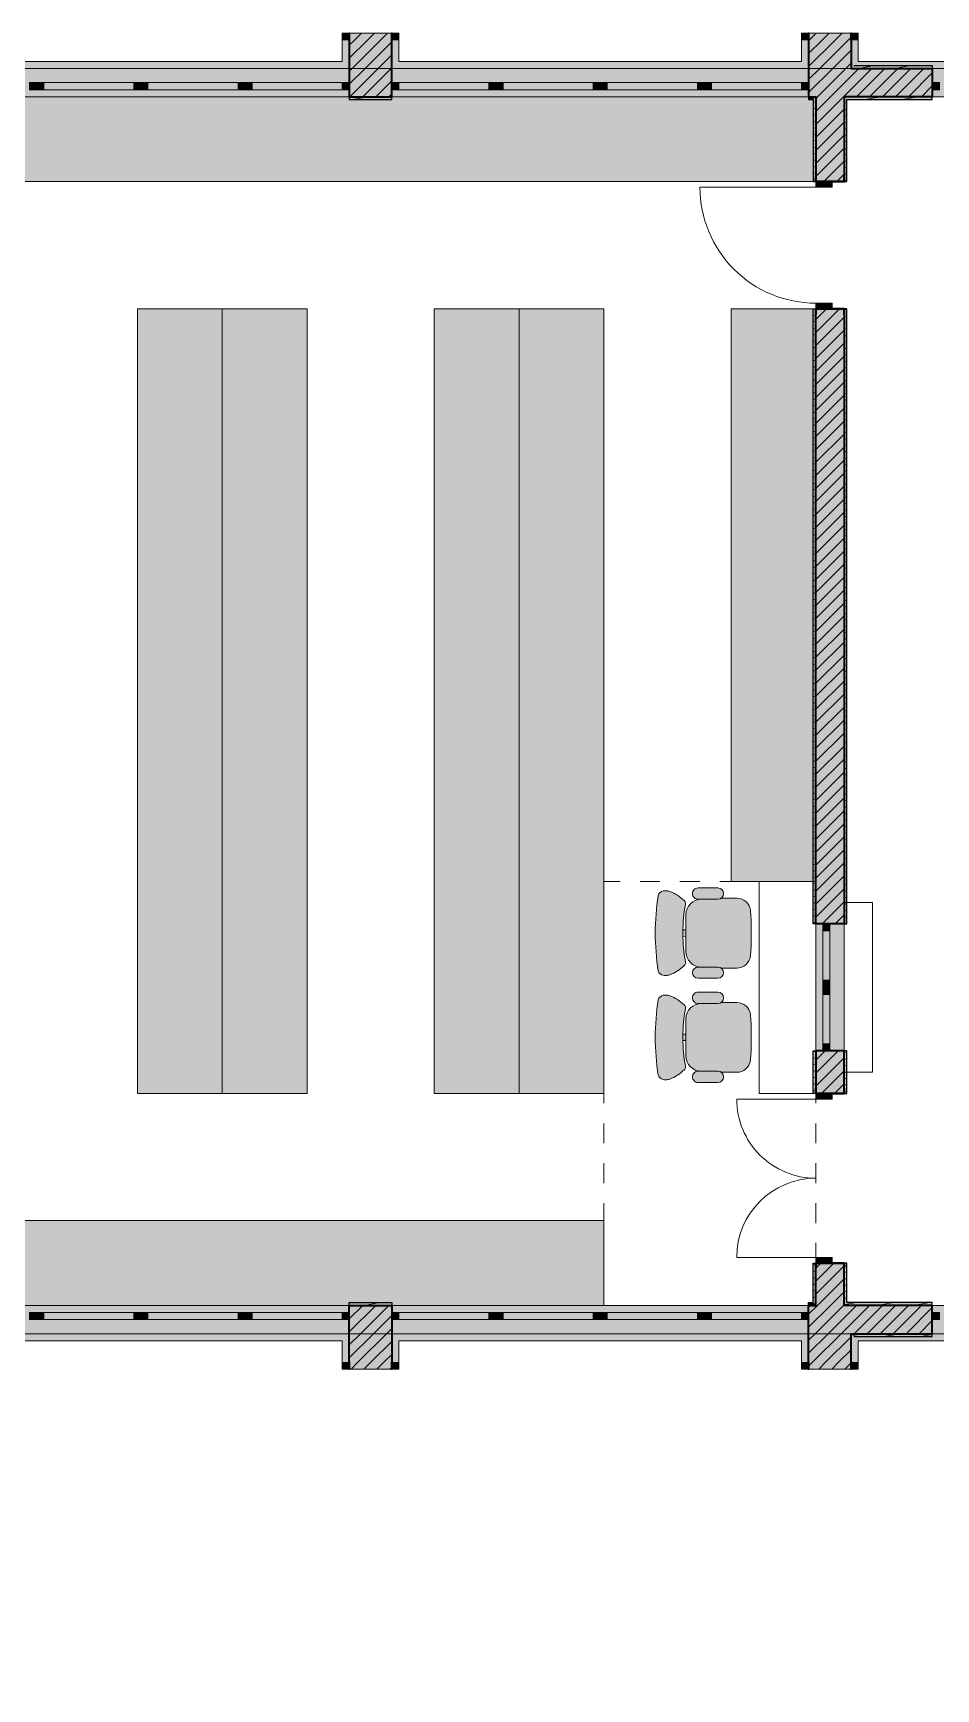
# Model space of a CAD drawing. Header units: inches. Extents: x 99 to 83418, y 65 to 21631.
# Drawn here: x 61413 to 67800, y 8376 to 20088 of the extents above; entities that cross this region are included whole.
import ezdxf

# ---------------------------------------------------------------- set-up
doc = ezdxf.new("R2010")
doc.units = ezdxf.units.IN
doc.header["$MEASUREMENT"] = 0
doc.layers.add('PDF_Interior$-$Furniture$', color=7, linetype='Continuous', true_color=0x573938)
doc.layers.add('PDF_Structural - Bearing', color=7, linetype='Continuous')

msp = doc.modelspace()

# ---------------------------------------------------------------- hatches: boundary and pattern name
at = {"layer": 'PDF_Interior$-$Furniture$', "true_color": 0xffffff, "transparency": 33554559}
for points in [[(65836, 13456), (65838, 13449), (65842, 13443), (65846, 13437), (65852, 13432), (65858, 13429), (65864, 13426), (65871, 13424), (65883, 13422), (65895, 13422), (65906, 13424), (65917, 13427), (65972, 13454), (66020, 13492), (66023, 13496), (66026, 13500), (66027, 13505), (66028, 13510), (66029, 13515), (66028, 13520), (66010, 13700), (66031, 13699), (66031, 13592), (66033, 13572), (66038, 13553), (66046, 13536), (66058, 13520), (66072, 13507), (66088, 13496), (66106, 13488), (66125, 13484), (66125, 13482), (66118, 13482), (66111, 13482), (66104, 13480), (66098, 13477), (66092, 13473), (66088, 13468), (66084, 13462), (66081, 13456), (66079, 13449), (66078, 13442), (66079, 13436), (66081, 13429), (66084, 13423), (66088, 13417), (66092, 13412), (66098, 13408), (66104, 13405), (66111, 13403), (66118, 13403), (66258, 13403), (66265, 13403), (66272, 13405), (66279, 13408), (66284, 13412), (66289, 13417), (66293, 13423), (66296, 13430), (66298, 13437), (66298, 13444), (66298, 13451), (66295, 13457), (66292, 13464), (66288, 13469), (66283, 13474), (66390, 13475), (66408, 13476), (66425, 13480), (66441, 13488), (66455, 13498), (66467, 13511), (66477, 13525), (66484, 13541), (66488, 13558), (66494, 13722), (66488, 13885), (66484, 13903), (66477, 13919), (66467, 13933), (66455, 13946), (66441, 13956), (66425, 13963), (66408, 13968), (66390, 13969), (66283, 13970), (66288, 13974), (66292, 13980), (66295, 13986), (66298, 13993), (66298, 14000), (66298, 14007), (66296, 14014), (66293, 14021), (66289, 14027), (66284, 14032), (66279, 14036), (66272, 14039), (66265, 14041), (66258, 14041), (66118, 14041), (66111, 14041), (66104, 14039), (66098, 14036), (66092, 14032), (66088, 14027), (66084, 14021), (66081, 14015), (66079, 14008), (66078, 14001), (66079, 13994), (66081, 13988), (66084, 13981), (66088, 13976), (66092, 13971), (66098, 13967), (66104, 13964), (66111, 13962), (66118, 13961), (66125, 13961), (66125, 13960), (66106, 13956), (66088, 13948), (66072, 13937), (66058, 13924), (66046, 13908), (66038, 13890), (66033, 13872), (66031, 13852), (66031, 13745), (66010, 13744), (66028, 13924), (66029, 13929), (66028, 13934), (66027, 13939), (66026, 13944), (66023, 13948), (66020, 13952), (65972, 13990), (65917, 14017), (65906, 14020), (65895, 14022), (65883, 14022), (65871, 14020), (65864, 14018), (65858, 14015), (65852, 14012), (65846, 14007), (65842, 14001), (65838, 13995), (65836, 13988), (65815, 13722)], [(65836, 12718), (65838, 12711), (65842, 12705), (65846, 12699), (65852, 12695), (65858, 12691), (65864, 12688), (65871, 12687), (65883, 12685), (65895, 12684), (65906, 12686), (65917, 12689), (65972, 12717), (66020, 12755), (66023, 12758), (66026, 12763), (66027, 12767), (66028, 12772), (66029, 12777), (66028, 12782), (66010, 12962), (66031, 12962), (66031, 12854), (66033, 12835), (66038, 12816), (66046, 12798), (66058, 12782), (66072, 12769), (66088, 12758), (66106, 12750), (66125, 12746), (66125, 12745), (66118, 12745), (66111, 12744), (66104, 12742), (66098, 12739), (66092, 12735), (66088, 12730), (66084, 12725), (66081, 12718), (66079, 12712), (66078, 12705), (66079, 12698), (66081, 12691), (66084, 12685), (66088, 12679), (66092, 12674), (66098, 12670), (66104, 12667), (66111, 12666), (66118, 12665), (66258, 12665), (66265, 12666), (66272, 12667), (66279, 12670), (66284, 12675), (66289, 12680), (66293, 12686), (66296, 12692), (66298, 12699), (66298, 12706), (66298, 12713), (66295, 12720), (66292, 12726), (66288, 12732), (66283, 12737), (66390, 12737), (66408, 12738), (66425, 12743), (66441, 12750), (66455, 12760), (66467, 12773), (66477, 12788), (66484, 12804), (66488, 12821), (66494, 12984), (66488, 13148), (66484, 13165), (66477, 13181), (66467, 13196), (66455, 13208), (66441, 13218), (66425, 13226), (66408, 13230), (66390, 13231), (66283, 13232), (66288, 13237), (66292, 13242), (66295, 13249), (66298, 13255), (66298, 13263), (66298, 13270), (66296, 13277), (66293, 13283), (66289, 13289), (66284, 13294), (66279, 13298), (66272, 13301), (66265, 13303), (66258, 13304), (66118, 13304), (66111, 13303), (66104, 13301), (66098, 13298), (66092, 13294), (66088, 13289), (66084, 13284), (66081, 13277), (66079, 13271), (66078, 13264), (66079, 13257), (66081, 13250), (66084, 13244), (66088, 13238), (66092, 13233), (66098, 13229), (66104, 13226), (66111, 13224), (66118, 13224), (66125, 13224), (66125, 13223), (66106, 13218), (66088, 13210), (66072, 13200), (66058, 13186), (66046, 13170), (66038, 13153), (66033, 13134), (66031, 13115), (66031, 13007), (66010, 13007), (66028, 13186), (66029, 13191), (66028, 13196), (66027, 13201), (66026, 13206), (66023, 13210), (66020, 13214), (65972, 13252), (65917, 13279), (65906, 13283), (65895, 13284), (65883, 13284), (65871, 13282), (65864, 13280), (65858, 13278), (65852, 13274), (65846, 13269), (65842, 13264), (65838, 13257), (65836, 13250), (65815, 12984)]]:
    msp.add_hatch(color=7, dxfattribs=at).paths.add_polyline_path(points)

# ---------------------------------------------------------------- linework, layer by layer
at = {"layer": 'PDF_Interior$-$Furniture$', "color": 126, "lineweight": 25, "true_color": 0x008060}
for points in [[(67220, 19858), (67775, 19858), (67775, 19838), (67200, 19838)], [(67220, 10868), (67775, 10868), (67775, 10888), (67200, 10888)]]:
    msp.add_lwpolyline(points, dxfattribs=at)
at = {"layer": 'PDF_Interior$-$Furniture$', "color": 121, "lineweight": 13, "true_color": 0x80ffdf}
for points in [[(67365, 19858), (67252, 19838)], [(67624, 19858), (67511, 19838)], [(67775, 19839), (67770, 19838)], [(63672, 19618), (63785, 19638)], [(63931, 19618), (63950, 19622)], [(66951, 19602), (66931, 19599)], [(67154, 19638), (67151, 19638), (67151, 19638)], [(67171, 19595), (67151, 19592)], [(67413, 19638), (67300, 19618)], [(67672, 19638), (67559, 19618)], [(66951, 19557), (66931, 19553)], [(66951, 19511), (66931, 19507)], [(66951, 19465), (66931, 19462)], [(67171, 19550), (67151, 19546)], [(67171, 19504), (67151, 19500)], [(67171, 19458), (67151, 19455)], [(66951, 19419), (66931, 19416)], [(66951, 19374), (66931, 19370)], [(66951, 19328), (66931, 19325)], [(67171, 19413), (67151, 19409)], [(67171, 19367), (67151, 19363)], [(66951, 19282), (66931, 19279)], [(66951, 19237), (66931, 19233)], [(67171, 19321), (67151, 19318)], [(67171, 19275), (67151, 19272)], [(67171, 19230), (67151, 19226)], [(66951, 19191), (66931, 19187)], [(66951, 19145), (66931, 19142)], [(66951, 19100), (66931, 19096)], [(67171, 19184), (67151, 19181)], [(67171, 19138), (67151, 19135)], [(67171, 19093), (67151, 19089)], [(66951, 19054), (66931, 19050)], [(67171, 19047), (67151, 19043)], [(66931, 18137), (66940, 18138)], [(66931, 18091), (66951, 18094)], [(66931, 18045), (66951, 18049)], [(67151, 18130), (67171, 18133)], [(67151, 18084), (67171, 18087)], [(67151, 18038), (67171, 18042)], [(66931, 17999), (66951, 18003)], [(66931, 17954), (66951, 17957)], [(67151, 17993), (67171, 17996)], [(67151, 17947), (67171, 17950)], [(66931, 17908), (66951, 17912)], [(66931, 17862), (66951, 17866)], [(66931, 17817), (66951, 17820)], [(67151, 17901), (67171, 17905)], [(67151, 17855), (67171, 17859)], [(67151, 17810), (67171, 17813)], [(66931, 17771), (66951, 17774)], [(66931, 17725), (66951, 17729)], [(67151, 17764), (67171, 17768)], [(67151, 17718), (67171, 17722)], [(66931, 17680), (66951, 17683)], [(66931, 17634), (66951, 17637)], [(66931, 17588), (66951, 17592)], [(67151, 17673), (67171, 17676)], [(67151, 17627), (67171, 17630)], [(67151, 17581), (67171, 17585)], [(66931, 17542), (66951, 17546)], [(66931, 17497), (66951, 17500)], [(66931, 17451), (66951, 17455)], [(67151, 17536), (67171, 17539)], [(67151, 17490), (67171, 17493)], [(66931, 17405), (66951, 17409)], [(66931, 17360), (66951, 17363)], [(67151, 17444), (67171, 17448)], [(67151, 17398), (67171, 17402)], [(67151, 17353), (67171, 17356)], [(66931, 17314), (66951, 17318)], [(66931, 17268), (66951, 17272)], [(66931, 17223), (66951, 17226)], [(67151, 17307), (67171, 17311)], [(67151, 17261), (67171, 17265)], [(67151, 17216), (67171, 17219)], [(66931, 17177), (66951, 17180)], [(66931, 17131), (66951, 17135)], [(67151, 17170), (67171, 17174)], [(67151, 17124), (67171, 17128)], [(66931, 17086), (66951, 17089)], [(66931, 17040), (66951, 17043)], [(66931, 16994), (66951, 16998)], [(67151, 17079), (67171, 17082)], [(67151, 17033), (67171, 17036)], [(67151, 16987), (67171, 16991)], [(66931, 16948), (66951, 16952)], [(66931, 16903), (66951, 16906)], [(67151, 16942), (67171, 16945)], [(67151, 16896), (67171, 16899)], [(66931, 16857), (66951, 16861)], [(66931, 16811), (66951, 16815)], [(66931, 16766), (66951, 16769)], [(67151, 16850), (67171, 16854)], [(67151, 16804), (67171, 16808)], [(67151, 16759), (67171, 16762)], [(66931, 16720), (66951, 16724)], [(66931, 16674), (66951, 16678)], [(66931, 16629), (66951, 16632)], [(67151, 16713), (67171, 16717)], [(67151, 16667), (67171, 16671)], [(66931, 16583), (66951, 16586)], [(66931, 16537), (66951, 16541)], [(67151, 16622), (67171, 16625)], [(67151, 16576), (67171, 16580)], [(67151, 16530), (67171, 16534)], [(66931, 16492), (66951, 16495)], [(66931, 16446), (66951, 16449)], [(66931, 16400), (66951, 16404)], [(67151, 16485), (67171, 16488)], [(67151, 16439), (67171, 16442)], [(66931, 16354), (66951, 16358)], [(66931, 16309), (66951, 16312)], [(67151, 16393), (67171, 16397)], [(67151, 16348), (67171, 16351)], [(67151, 16302), (67171, 16305)], [(66931, 16263), (66951, 16267)], [(66931, 16217), (66951, 16221)], [(66931, 16172), (66951, 16175)], [(67151, 16256), (67171, 16260)], [(67151, 16210), (67171, 16214)], [(67151, 16165), (67171, 16168)], [(66931, 16126), (66951, 16129)], [(66931, 16080), (66951, 16084)], [(67151, 16119), (67171, 16123)], [(67151, 16073), (67171, 16077)], [(66931, 16035), (66951, 16038)], [(66931, 15989), (66951, 15992)], [(66931, 15943), (66951, 15947)], [(67151, 16028), (67171, 16031)], [(67151, 15982), (67171, 15986)], [(67151, 15936), (67171, 15940)], [(66931, 15897), (66951, 15901)], [(66931, 15852), (66951, 15855)], [(67151, 15891), (67171, 15894)], [(67151, 15845), (67171, 15848)], [(66931, 15806), (66951, 15810)], [(66931, 15760), (66951, 15764)], [(66931, 15715), (66951, 15718)], [(67151, 15799), (67171, 15803)], [(67151, 15754), (67171, 15757)], [(67151, 15708), (67171, 15711)], [(66931, 15669), (66951, 15673)], [(66931, 15623), (66951, 15627)], [(66931, 15578), (66951, 15581)], [(67151, 15662), (67171, 15666)], [(67151, 15616), (67171, 15620)], [(66931, 15532), (66951, 15535)], [(66931, 15486), (66951, 15490)], [(67151, 15571), (67171, 15574)], [(67151, 15525), (67171, 15529)], [(67151, 15479), (67171, 15483)], [(66931, 15441), (66951, 15444)], [(66931, 15395), (66951, 15398)], [(66931, 15349), (66951, 15353)], [(67151, 15434), (67171, 15437)], [(67151, 15388), (67171, 15391)], [(67151, 15342), (67171, 15346)], [(66931, 15303), (66951, 15307)], [(66931, 15258), (66951, 15261)], [(67151, 15297), (67171, 15300)], [(67151, 15251), (67171, 15254)], [(66931, 15212), (66951, 15216)], [(66931, 15166), (66951, 15170)], [(66931, 15121), (66951, 15124)], [(67151, 15205), (67171, 15209)], [(67151, 15159), (67171, 15163)], [(67151, 15114), (67171, 15117)], [(66931, 15075), (66951, 15079)], [(66931, 15029), (66951, 15033)], [(67151, 15068), (67171, 15072)], [(67151, 15022), (67171, 15026)], [(66931, 14984), (66951, 14987)], [(66931, 14938), (66951, 14941)], [(66931, 14892), (66951, 14896)], [(67151, 14977), (67171, 14980)], [(67151, 14931), (67171, 14935)], [(67151, 14885), (67171, 14889)], [(66931, 14847), (66951, 14850)], [(66931, 14801), (66951, 14804)], [(66931, 14755), (66951, 14759)], [(67151, 14840), (67171, 14843)], [(67151, 14794), (67171, 14797)], [(66931, 14709), (66951, 14713)], [(66931, 14664), (66951, 14667)], [(67151, 14748), (67171, 14752)], [(67151, 14703), (67171, 14706)], [(67151, 14657), (67171, 14660)], [(66931, 14618), (66951, 14622)], [(66931, 14572), (66951, 14576)], [(66931, 14527), (66951, 14530)], [(67151, 14611), (67171, 14615)], [(67151, 14565), (67171, 14569)], [(66931, 14481), (66951, 14484)], [(66931, 14435), (66951, 14439)], [(67151, 14520), (67171, 14523)], [(67151, 14474), (67171, 14478)], [(67151, 14428), (67171, 14432)], [(66931, 14390), (66951, 14393)], [(66931, 14344), (66951, 14347)], [(66931, 14298), (66951, 14302)], [(67151, 14383), (67171, 14386)], [(67151, 14337), (67171, 14341)], [(67151, 14291), (67171, 14295)], [(66931, 14253), (66951, 14256)], [(66931, 14207), (66951, 14210)], [(67151, 14246), (67171, 14249)], [(67151, 14200), (67171, 14203)], [(66931, 14161), (66951, 14165)], [(66931, 14115), (66951, 14119)], [(66931, 14070), (66951, 14073)], [(67151, 14154), (67171, 14158)], [(67151, 14109), (67171, 14112)], [(67151, 14063), (67171, 14066)], [(66931, 14024), (66951, 14028)], [(66931, 13978), (66951, 13982)], [(67151, 14017), (67171, 14021)], [(67151, 13971), (67171, 13975)], [(66931, 13933), (66951, 13936)], [(66931, 13887), (66951, 13890)], [(66931, 13841), (66951, 13845)], [(67151, 13926), (67171, 13929)], [(67151, 13880), (67171, 13884)], [(67151, 13834), (67171, 13838)], [(66931, 13796), (66951, 13799)], [(67151, 13789), (67171, 13792)], [(66931, 12882), (66951, 12885)], [(66931, 12836), (66951, 12840)], [(66931, 12790), (66951, 12794)], [(67151, 12875), (67171, 12878)], [(67151, 12829), (67171, 12833)], [(67151, 12783), (67171, 12787)], [(66931, 12745), (66951, 12748)], [(66931, 12699), (66951, 12702)], [(66931, 12653), (66951, 12657)], [(67151, 12738), (67171, 12741)], [(67151, 12692), (67171, 12696)], [(67151, 12646), (67171, 12650)], [(66931, 12608), (66951, 12611)], [(67151, 12601), (67171, 12604)], [(66951, 11377), (66931, 11374)], [(67171, 11370), (67151, 11367)], [(66951, 11332), (66931, 11328)], [(66951, 11286), (66931, 11282)], [(67171, 11325), (67151, 11321)], [(67171, 11279), (67151, 11275)], [(66951, 11240), (66931, 11237)], [(66951, 11195), (66931, 11191)], [(66951, 11149), (66931, 11145)], [(67171, 11233), (67151, 11230)], [(67171, 11188), (67151, 11184)], [(67171, 11142), (67151, 11138)], [(63756, 11088), (63869, 11108)], [(66951, 11103), (66938, 11101), (66900, 11094)], [(67156, 11094), (67151, 11093)], [(67238, 11108), (67156, 11094)], [(67497, 11108), (67384, 11088)], [(67756, 11108), (67643, 11088)], [(67286, 10888), (67213, 10875)], [(67545, 10888), (67432, 10868)], [(67775, 10883), (67691, 10868)]]:
    msp.add_lwpolyline(points, dxfattribs=at)
at = {"layer": 'PDF_Interior$-$Furniture$', "lineweight": 13}
for points in [[(66951, 19038), (54150, 19038), (54150, 19638), (66951, 19638)], [(62151, 12588), (62151, 18138), (62751, 18138), (62751, 12588)], [(63351, 18138), (62751, 18138), (62751, 12588), (63351, 12588)], [(64251, 12588), (64251, 18138), (64851, 18138), (64851, 12588)], [(65451, 18138), (64851, 18138), (64851, 12588), (65451, 12588)], [(66351, 14088), (66351, 18138), (66951, 18138), (66951, 14088)], [(54150, 11688), (54150, 11088), (65450, 11088), (65450, 11688)]]:
    msp.add_lwpolyline(points, close=True, dxfattribs=at)
at = {"layer": 'PDF_Interior$-$Furniture$', "color": 126, "lineweight": 25, "true_color": 0x008060}
for points in [[(63950, 19638), (63650, 19638), (63650, 19618), (63950, 19618)], [(66931, 19618), (66931, 19038), (66951, 19038), (66951, 19638), (66900, 19638), (66900, 19618)], [(67151, 19638), (67151, 19038), (67171, 19038), (67171, 19618), (67775, 19618), (67775, 19638)], [(66951, 18138), (66951, 13788), (66931, 13788), (66931, 18138)], [(67151, 18138), (67151, 13788), (67171, 13788), (67171, 18138)], [(66951, 12888), (66951, 12588), (66931, 12588), (66931, 12888)], [(67151, 12888), (67151, 12588), (67171, 12588), (67171, 12888)], [(66951, 11088), (66900, 11088), (66900, 11108), (66931, 11108), (66931, 11388), (66951, 11388)], [(67151, 11088), (67775, 11088), (67775, 11108), (67171, 11108), (67171, 11388), (67151, 11388)], [(63950, 11088), (63650, 11088), (63650, 11108), (63950, 11108)]]:
    msp.add_lwpolyline(points, close=True, dxfattribs=at)
at = {"layer": 'PDF_Interior$-$Furniture$', "lineweight": 13}
for points in [[(65815, 13722, -0.039228), (65836, 13988, -0.311138), (65871, 14020, -0.06215), (65890, 14022, -0.093193), (65917, 14017, -0.106305), (66020, 13952, -0.204337), (66029, 13931, -0.061465), (66028, 13924, 0.044321), (66010, 13728)], [(66141, 13961, 0.414015), (66031, 13852), (66031, 13722), (66031, 13592, 0.414185), (66141, 13482)], [(66392, 13475, 0.375327), (66488, 13558, 0.025346), (66494, 13681, 0.008292), (66494, 13722, 0.008283), (66494, 13763, 0.025356), (66488, 13885, 0.375327), (66392, 13969)], [(65815, 13722, 0.039224), (65836, 13456, 0.311752), (65871, 13424, 0.064119), (65890, 13422, 0.093194), (65917, 13427, 0.106289), (66020, 13492, 0.204999), (66029, 13513, 0.060079), (66028, 13520, -0.044321), (66010, 13716)], [(65815, 12985, -0.039224), (65836, 13250, -0.311716), (65871, 13282, -0.064117), (65890, 13284, -0.093154), (65917, 13279, -0.106281), (66020, 13214, -0.204745), (66029, 13193, -0.060322), (66028, 13186, 0.044316), (66010, 12990)], [(66141, 13224, 0.414188), (66031, 13115), (66031, 12984), (66031, 12854, 0.414183), (66141, 12745)], [(66392, 12737, 0.375327), (66488, 12821, 0.025362), (66494, 12944, 0.008293), (66494, 12984, 0.008293), (66494, 13025, 0.025346), (66488, 13148, 0.375323), (66392, 13231)], [(65815, 12984, 0.039235), (65836, 12718, 0.312348), (65871, 12687, 0.064178), (65890, 12684, 0.093194), (65917, 12689, 0.106297), (66020, 12755, 0.205422), (66029, 12775, 0.061442), (66028, 12782, -0.044287), (66010, 12978)]]:
    msp.add_lwpolyline(points, format="xyb", dxfattribs=at)
for points in [[(66298, 14001, -0.414162), (66258, 13961), (66118, 13961, -0.414423), (66078, 14001, -0.414424), (66118, 14041), (66258, 14041, -0.414162)], [(66118, 13403), (66258, 13403, 0.413689), (66298, 13442, 0.413902), (66258, 13482), (66118, 13482, 0.414163), (66078, 13442, 0.413951)], [(66298, 13264, -0.413902), (66258, 13224), (66118, 13224, -0.414163), (66078, 13264, -0.414417), (66118, 13304), (66258, 13304, -0.414155)], [(66118, 12665), (66258, 12665, 0.414162), (66298, 12705, 0.41391), (66258, 12745), (66118, 12745, 0.414171), (66078, 12705, 0.414423)]]:
    msp.add_lwpolyline(points, format="xyb", close=True, dxfattribs=at)
for points in [[(66390, 13969), (66283, 13970)], [(66031, 13745), (66011, 13744)], [(66031, 13699), (66011, 13700)], [(66390, 13475), (66283, 13474)], [(66390, 13231), (66283, 13232)], [(66031, 13007), (66011, 13007)], [(66031, 12962), (66011, 12962)], [(66390, 12737), (66283, 12737)]]:
    msp.add_lwpolyline(points, dxfattribs=at)
for points in [[(66390, 13969), (66391, 13969), (66391, 13969), (66392, 13969)], [(65815, 13722), (65815, 13722), (65815, 13722), (65815, 13722)], [(65815, 13722), (65815, 13722), (65815, 13722), (65815, 13722)], [(66010, 13722), (66010, 13724), (66010, 13726), (66010, 13728)], [(66010, 13716), (66010, 13718), (66010, 13720), (66010, 13722)], [(66392, 13475), (66391, 13475), (66391, 13475), (66390, 13475)], [(66390, 13231), (66391, 13231), (66391, 13231), (66392, 13231)], [(65815, 12984), (65815, 12984), (65815, 12985), (65815, 12985)], [(65815, 12984), (65815, 12984), (65815, 12984), (65815, 12984)], [(66010, 12984), (66010, 12986), (66010, 12988), (66010, 12990)], [(66010, 12978), (66010, 12980), (66010, 12982), (66010, 12984)], [(66392, 12737), (66391, 12737), (66391, 12737), (66390, 12737)]]:
    msp.add_open_spline(points, degree=3, dxfattribs=at)
at = {"layer": 'PDF_Interior$-$Furniture$', "color": 7, "lineweight": 0, "true_color": 0xffffff, "transparency": 33554559}
for points in [[(67775, 19838), (67775, 19858), (67200, 19838), (67220, 19858)], [(66951, 19038), (54150, 19038), (66951, 19638), (54150, 19638)], [(63950, 19638), (63650, 19638), (63950, 19618), (63650, 19618)], [(66900, 19638), (66900, 19618), (66951, 19638), (66931, 19618)], [(66931, 19618), (66931, 19038), (66951, 19638), (66951, 19038)], [(67151, 19638), (67151, 19038), (67171, 19618), (67171, 19038)], [(67151, 19638), (67171, 19618), (67775, 19638), (67775, 19618)], [(62151, 12588), (62151, 18138), (62751, 12588), (62751, 18138)], [(63351, 12588), (63351, 18138), (62751, 12588), (62751, 18138)], [(64251, 12588), (64251, 18138), (64851, 12588), (64851, 18138)], [(65451, 12588), (65451, 18138), (64851, 12588), (64851, 18138)], [(66351, 14088), (66351, 18138), (66951, 14088), (66951, 18138)], [(66931, 18138), (66931, 13788), (66951, 18138), (66951, 13788)], [(67151, 18138), (67151, 13788), (67171, 18138), (67171, 13788)], [(66931, 12888), (66931, 12588), (66951, 12888), (66951, 12588)], [(67151, 12888), (67151, 12588), (67171, 12888), (67171, 12588)], [(65450, 11688), (54150, 11688), (65450, 11088), (54150, 11088)], [(66951, 11388), (66931, 11388), (66951, 11088), (66931, 11108)], [(67151, 11088), (67171, 11108), (67151, 11388), (67171, 11388)], [(63950, 11108), (63650, 11108), (63950, 11088), (63650, 11088)], [(66951, 11088), (66931, 11108), (66900, 11088), (66900, 11108)], [(67775, 11088), (67775, 11108), (67151, 11088), (67171, 11108)], [(67200, 10888), (67220, 10868), (67775, 10888), (67775, 10868)]]:
    msp.add_solid(points, dxfattribs=at)
at = {"layer": 'PDF_Structural - Bearing', "color": 251, "lineweight": 18, "true_color": 0x6a6a6a}
for points in [[(63950, 20088), (63650, 20088), (63600, 20088), (63600, 19888), (60750, 19888), (60750, 20038), (60750, 20088), (60400, 20088)], [(60700, 20038), (60700, 19838), (60750, 19838), (63650, 19838), (63650, 19888), (63650, 20038)], [(67200, 20088), (66900, 20088), (66850, 20088), (66850, 19888), (64000, 19888), (64000, 20038), (64000, 20088), (63650, 20088)], [(63950, 20038), (63950, 19838), (64000, 19838), (66900, 19838), (66900, 19888), (66900, 20038)], [(70450, 20088), (70150, 20088), (70100, 20088), (70100, 19888), (67250, 19888), (67250, 20038), (67250, 20088), (66900, 20088)], [(67200, 20038), (67200, 19838), (67250, 19838), (70150, 19838), (70150, 19888), (70150, 20038)], [(60400, 10638), (60700, 10638), (60750, 10638), (60750, 10838), (63600, 10838), (63600, 10688), (63600, 10638), (63950, 10638)], [(63650, 10688), (63650, 10888), (63600, 10888), (60700, 10888), (60700, 10838), (60700, 10688)], [(63650, 10638), (63950, 10638), (64000, 10638), (64000, 10838), (66850, 10838), (66850, 10688), (66850, 10638), (67200, 10638)], [(66900, 10688), (66900, 10888), (66850, 10888), (63950, 10888), (63950, 10838), (63950, 10688)], [(66900, 10638), (67200, 10638), (67250, 10638), (67250, 10838), (70100, 10838), (70100, 10688), (70100, 10638), (70500, 10638), (70500, 10688), (70500, 10888), (70450, 10888), (70450, 10688)], [(70150, 10688), (70150, 10888), (70100, 10888), (67200, 10888), (67200, 10838), (67200, 10688)]]:
    msp.add_lwpolyline(points, dxfattribs=at)
at = {"layer": 'PDF_Structural - Bearing', "color": 11, "lineweight": 9, "true_color": 0xfe847a}
for points in [[(63650, 19818), (63670, 19838), (63870, 20038), (63920, 20088)], [(63650, 19910), (63778, 20038), (63828, 20088)], [(63650, 20002), (63686, 20038), (63736, 20088)], [(66900, 19851), (67087, 20038), (67137, 20088)], [(66900, 19943), (66996, 20038), (67046, 20088)], [(66900, 20035), (66904, 20038), (66954, 20088)], [(66900, 19759), (66979, 19838), (67179, 20038), (67200, 20059)], [(63650, 19726), (63762, 19838), (63950, 20026)], [(63654, 19638), (63854, 19838), (63950, 19935)], [(66900, 19667), (67071, 19838), (67200, 19967)], [(63746, 19638), (63946, 19838), (63950, 19843)], [(66951, 19625), (66963, 19638), (67163, 19838), (67200, 19875)], [(66951, 19442), (67147, 19638), (67347, 19838)], [(66951, 19533), (67055, 19638), (67255, 19838)], [(67239, 19638), (67439, 19838)], [(67331, 19638), (67531, 19838)], [(67423, 19638), (67623, 19838)], [(67515, 19638), (67715, 19838)], [(67607, 19638), (67775, 19807)], [(63838, 19638), (63950, 19751)], [(67699, 19638), (67775, 19715)], [(63930, 19638), (63950, 19659)], [(66951, 19350), (67151, 19550)], [(66951, 19258), (67151, 19458)], [(66951, 19166), (67151, 19366)], [(66951, 19074), (67151, 19274)], [(67007, 19038), (67151, 19182)], [(67099, 19038), (67151, 19090)], [(66951, 17971), (67118, 18138)], [(66951, 18063), (67026, 18138)], [(66951, 17879), (67151, 18079)], [(66951, 17787), (67151, 17987)], [(66951, 17695), (67151, 17895)], [(66951, 17603), (67151, 17803)], [(66951, 17511), (67151, 17711)], [(66951, 17419), (67151, 17619)], [(66951, 17327), (67151, 17527)], [(66951, 17235), (67151, 17435)], [(66951, 17143), (67151, 17343)], [(66951, 17052), (67151, 17252)], [(66951, 16960), (67151, 17160)], [(66951, 16868), (67151, 17068)], [(66951, 16776), (67151, 16976)], [(66951, 16684), (67151, 16884)], [(66951, 16592), (67151, 16792)], [(66951, 16500), (67151, 16700)], [(66951, 16408), (67151, 16608)], [(66951, 16316), (67151, 16516)], [(66951, 16224), (67151, 16424)], [(66951, 16132), (67151, 16332)], [(66951, 16040), (67151, 16240)], [(66951, 15948), (67151, 16148)], [(66951, 15856), (67151, 16056)], [(66951, 15765), (67151, 15965)], [(66951, 15673), (67151, 15873)], [(66951, 15581), (67151, 15781)], [(66951, 15489), (67151, 15689)], [(66951, 15397), (67151, 15597)], [(66951, 15305), (67151, 15505)], [(66951, 15213), (67151, 15413)], [(66951, 15121), (67151, 15321)], [(66951, 15029), (67151, 15229)], [(66951, 14937), (67151, 15137)], [(66951, 14845), (67151, 15045)], [(66951, 14753), (67151, 14953)], [(66951, 14661), (67151, 14861)], [(66951, 14570), (67151, 14770)], [(66951, 14478), (67151, 14678)], [(66951, 14386), (67151, 14586)], [(66951, 14294), (67151, 14494)], [(66951, 14202), (67151, 14402)], [(66951, 14110), (67151, 14310)], [(66951, 14018), (67151, 14218)], [(66951, 13926), (67151, 14126)], [(66951, 13834), (67151, 14034)], [(66996, 13788), (67151, 13942)], [(67088, 13788), (67151, 13850)], [(66951, 12731), (67108, 12888)], [(66951, 12823), (67016, 12888)], [(66951, 12639), (67151, 12839)], [(66991, 12588), (67151, 12747)], [(67083, 12588), (67151, 12655)], [(66951, 11260), (67078, 11388)], [(66951, 11352), (66986, 11388)], [(66951, 11168), (67151, 11368)], [(66900, 11026), (66962, 11088), (67151, 11276)], [(66900, 10934), (67054, 11088), (67151, 11185)], [(63650, 10810), (63729, 10888), (63929, 11088)], [(63650, 10902), (63837, 11088)], [(63650, 10994), (63745, 11088)], [(63650, 11086), (63653, 11088)], [(63650, 10718), (63821, 10888), (63950, 11018)], [(66900, 10842), (66946, 10888), (67146, 11088), (67151, 11093)], [(66900, 10659), (66930, 10688), (67130, 10888), (67330, 11088)], [(66900, 10751), (67038, 10888), (67238, 11088)], [(67222, 10888), (67422, 11088)], [(67314, 10888), (67514, 11088)], [(67406, 10888), (67606, 11088)], [(67498, 10888), (67698, 11088)], [(67589, 10888), (67775, 11074)], [(63663, 10638), (63713, 10688), (63913, 10888), (63950, 10926)], [(67681, 10888), (67775, 10982)], [(63754, 10638), (63804, 10688), (63950, 10834)], [(66972, 10638), (67022, 10688), (67200, 10867)], [(67773, 10888), (67775, 10890)], [(63846, 10638), (63896, 10688), (63950, 10742)], [(67064, 10638), (67114, 10688), (67200, 10775)], [(67156, 10638), (67200, 10683)], [(63938, 10638), (63950, 10650)]]:
    msp.add_lwpolyline(points, dxfattribs=at)
at = {"layer": 'PDF_Structural - Bearing', "lineweight": 35}
for points in [[(63650, 20038), (63650, 20088), (63650, 20038), (63650, 19838), (63650, 19738), (63650, 19688), (63650, 19638), (63950, 19638), (63950, 19688), (63950, 19738), (63950, 19838), (63950, 20038), (63950, 20088), (63950, 20038)], [(66900, 20038), (66900, 20088), (66900, 20038), (66900, 19838), (66900, 19738), (66900, 19688), (66900, 19638), (66951, 19638), (66951, 19038), (67066, 19038), (66951, 19038), (66951, 19075), (66951, 19038)], [(67200, 20038), (67200, 20088), (67200, 20038), (67200, 19838), (67775, 19838), (67775, 19738), (67775, 19688), (67775, 19638), (67151, 19638), (67151, 19038), (67066, 19038), (67151, 19038), (67151, 19075), (67151, 19038)], [(66951, 19075), (66951, 19038), (67066, 19038), (67151, 19038), (67151, 19075)], [(67151, 18138), (67151, 18101), (67151, 18138), (67066, 18138), (67151, 18138), (67151, 13788), (67051, 13788), (67001, 13788), (66951, 13788), (66951, 18138), (67066, 18138), (66951, 18138), (66951, 18101), (66951, 18138)], [(66951, 18101), (66951, 18138), (67066, 18138), (67151, 18138), (67151, 18101)], [(67151, 12588), (67151, 12625), (67151, 12588), (67066, 12588), (67151, 12588), (67151, 12888), (67051, 12888), (67001, 12888), (66951, 12888), (66951, 12588), (67066, 12588), (66951, 12588), (66951, 12625), (66951, 12588)], [(66951, 12625), (66951, 12588), (67066, 12588), (67151, 12588), (67151, 12625)], [(66900, 10688), (66900, 10638), (66900, 10688), (66900, 10888), (66900, 10988), (66900, 11038), (66900, 11088), (66951, 11088), (66951, 11388), (67066, 11388), (66951, 11388), (66951, 11351), (66951, 11388)], [(66951, 11351), (66951, 11388), (67066, 11388), (67151, 11388), (67151, 11351)], [(67200, 10688), (67200, 10638), (67200, 10688), (67200, 10888), (67775, 10888), (67775, 10988), (67775, 11038), (67775, 11088), (67151, 11088), (67151, 11388), (67066, 11388), (67151, 11388), (67151, 11351), (67151, 11388)], [(63650, 10688), (63650, 10638), (63650, 10688), (63650, 10888), (63650, 10988), (63650, 11038), (63650, 11088), (63950, 11088), (63950, 11038), (63950, 10988), (63950, 10888), (63950, 10688), (63950, 10638), (63950, 10688)]]:
    msp.add_lwpolyline(points, dxfattribs=at)
at = {"layer": 'PDF_Structural - Bearing', "color": 123, "lineweight": 18, "true_color": 0x71cebe}
msp.add_lwpolyline([(53950, 19838), (53950, 10888), (70188, 10888), (70188, 8376), (73663, 8376), (73663, 10888), (80151, 10888), (80151, 19838)], close=True, dxfattribs=at)
at = {"layer": 'PDF_Structural - Bearing', "lineweight": 13}
for points in [[(60700, 19638), (63650, 19638), (63650, 19688), (63650, 19738), (63650, 19688), (63600, 19688), (63600, 19738), (63650, 19738), (63650, 19838), (60700, 19838), (60700, 19738), (60700, 19688)], [(63950, 19638), (66900, 19638), (66900, 19688), (66900, 19738), (66900, 19688), (66850, 19688), (66850, 19738), (66900, 19738), (66900, 19838), (63950, 19838), (63950, 19738), (63950, 19688)], [(69575, 19638), (67775, 19638), (67775, 19688), (67775, 19738), (67775, 19688), (67825, 19688), (67825, 19738), (67775, 19738), (67775, 19838), (69575, 19838), (69575, 19738), (69575, 19688)], [(61438, 19688), (61488, 19688), (61488, 19738), (61438, 19738), (61388, 19738), (61388, 19688)], [(62175, 19688), (62225, 19688), (62225, 19738), (62175, 19738), (62125, 19738), (62125, 19688)], [(62913, 19688), (62963, 19688), (62963, 19738), (62913, 19738), (62863, 19738), (62863, 19688)], [(63950, 19688), (64000, 19688), (64000, 19738), (63950, 19738)], [(64688, 19688), (64738, 19688), (64738, 19738), (64688, 19738), (64638, 19738), (64638, 19688)], [(65425, 19688), (65475, 19688), (65475, 19738), (65425, 19738), (65375, 19738), (65375, 19688)], [(66163, 19688), (66213, 19688), (66213, 19738), (66163, 19738), (66113, 19738), (66113, 19688)], [(66551, 14088), (66951, 14088), (66951, 12588), (66551, 12588)], [(67151, 13938), (67351, 13938), (67351, 12738), (67151, 12738)], [(66951, 12888), (66951, 13788), (67001, 13788), (67051, 13788), (67001, 13788), (67001, 13738), (67051, 13738), (67051, 13788), (67151, 13788), (67151, 12888), (67051, 12888), (67001, 12888)], [(67001, 13338), (67001, 13388), (67051, 13388), (67051, 13338), (67051, 13288), (67001, 13288)], [(67001, 12888), (67001, 12938), (67051, 12938), (67051, 12888)], [(60700, 11088), (63650, 11088), (63650, 11038), (63650, 10988), (63650, 11038), (63600, 11038), (63600, 10988), (63650, 10988), (63650, 10888), (60700, 10888), (60700, 10988), (60700, 11038)], [(61438, 11038), (61488, 11038), (61488, 10988), (61438, 10988), (61388, 10988), (61388, 11038)], [(62175, 11038), (62225, 11038), (62225, 10988), (62175, 10988), (62125, 10988), (62125, 11038)], [(62913, 11038), (62963, 11038), (62963, 10988), (62913, 10988), (62863, 10988), (62863, 11038)], [(63950, 11088), (66900, 11088), (66900, 11038), (66900, 10988), (66900, 11038), (66850, 11038), (66850, 10988), (66900, 10988), (66900, 10888), (63950, 10888), (63950, 10988), (63950, 11038)], [(63950, 11038), (64000, 11038), (64000, 10988), (63950, 10988)], [(64688, 11038), (64738, 11038), (64738, 10988), (64688, 10988), (64638, 10988), (64638, 11038)], [(65425, 11038), (65475, 11038), (65475, 10988), (65425, 10988), (65375, 10988), (65375, 11038)], [(66163, 11038), (66213, 11038), (66213, 10988), (66163, 10988), (66113, 10988), (66113, 11038)], [(67775, 11088), (69575, 11088), (69575, 11038), (69575, 10988), (69575, 11038), (69525, 11038), (69525, 10988), (69575, 10988), (69575, 10888), (67775, 10888), (67775, 10988), (67775, 11038)], [(67775, 11038), (67825, 11038), (67825, 10988), (67775, 10988)]]:
    msp.add_lwpolyline(points, close=True, dxfattribs=at)
for points in [[(62125, 19738), (61488, 19738)], [(61488, 19688), (62125, 19688)], [(62863, 19738), (62225, 19738)], [(62225, 19688), (62863, 19688)], [(63600, 19738), (62963, 19738)], [(62963, 19688), (63600, 19688)], [(64638, 19738), (64000, 19738)], [(64000, 19688), (64638, 19688)], [(65375, 19738), (64738, 19738)], [(64738, 19688), (65375, 19688)], [(66113, 19738), (65475, 19738)], [(65475, 19688), (66113, 19688)], [(66850, 19738), (66213, 19738)], [(66213, 19688), (66850, 19688)], [(65451, 13929), (65451, 14088), (65566, 14088)], [(65707, 14088), (65848, 14088)], [(65989, 14088), (66130, 14088)], [(66271, 14088), (66412, 14088)], [(66553, 14088), (66694, 14088)], [(66836, 14088), (66951, 14088), (66951, 13929)], [(65451, 13646), (65451, 13788)], [(66951, 13788), (66951, 13646)], [(67001, 13388), (67001, 13738)], [(67051, 13738), (67051, 13388)], [(65451, 13364), (65451, 13505)], [(66951, 13505), (66951, 13364)], [(67001, 12938), (67001, 13288)], [(67051, 13288), (67051, 12938)], [(65451, 13082), (65451, 13223)], [(66951, 13223), (66951, 13082)], [(65451, 12800), (65451, 12941)], [(66951, 12941), (66951, 12800)], [(65451, 12518), (65451, 12659)], [(66951, 12659), (66951, 12518)], [(65451, 12235), (65451, 12376)], [(66951, 12376), (66951, 12235)], [(65451, 11953), (65451, 12094)], [(66951, 12094), (66951, 11953)], [(65451, 11671), (65451, 11812)], [(66951, 11812), (66951, 11671)], [(65451, 11389), (65451, 11530)], [(66951, 11530), (66951, 11389)], [(65566, 11088), (65451, 11088), (65451, 11248)], [(66951, 11248), (66951, 11088), (66836, 11088)], [(61488, 11038), (62125, 11038)], [(62225, 11038), (62863, 11038)], [(62963, 11038), (63600, 11038)], [(64000, 11038), (64638, 11038)], [(64738, 11038), (65375, 11038)], [(65475, 11038), (66113, 11038)], [(65848, 11088), (65707, 11088)], [(66130, 11088), (65989, 11088)], [(66213, 11038), (66850, 11038)], [(66412, 11088), (66271, 11088)], [(66694, 11088), (66553, 11088)], [(62125, 10988), (61488, 10988)], [(62863, 10988), (62225, 10988)], [(63600, 10988), (62963, 10988)], [(64638, 10988), (64000, 10988)], [(65375, 10988), (64738, 10988)], [(66113, 10988), (65475, 10988)], [(66850, 10988), (66213, 10988)]]:
    msp.add_lwpolyline(points, dxfattribs=at)
at = {"layer": 'PDF_Structural - Bearing', "color": 30, "lineweight": 18, "true_color": 0xff6600}
for points in [[(66951, 18998), (66131, 18998, 0.414238), (66951, 18178)], [(66951, 12548), (66391, 12548, 0.414241), (66951, 11988, 0.414208), (66391, 11428), (66951, 11428)]]:
    msp.add_lwpolyline(points, format="xyb", dxfattribs=at)
at = {"layer": 'PDF_Structural - Bearing', "color": 30, "lineweight": 20, "true_color": 0xff6600}
for points in [[(66951, 19038), (66951, 18998), (67066, 18998), (67066, 19038)], [(67066, 18138), (67066, 18178), (66951, 18178), (66951, 18138)], [(66951, 12588), (66951, 12548), (67066, 12548), (67066, 12588)], [(67066, 11388), (67066, 11428), (66951, 11428), (66951, 11388)]]:
    msp.add_lwpolyline(points, close=True, dxfattribs=at)
at = {"layer": 'PDF_Structural - Bearing', "color": 7, "lineweight": 0, "true_color": 0xffffff, "transparency": 33554559}
for points in [[(63600, 20038), (63600, 20088), (63650, 20038)], [(63600, 20088), (63650, 20088), (63650, 20038)], [(63600, 20038), (63650, 20038), (63600, 19888), (63650, 19888)], [(63950, 20088), (63950, 20038), (63650, 20088), (63650, 20038)], [(63650, 20038), (63950, 20038), (63650, 19838), (63950, 19838)], [(63950, 20088), (64000, 20088), (63950, 20038)], [(63950, 20038), (64000, 20088), (64000, 20038)], [(63950, 20038), (64000, 20038), (63950, 19838), (64000, 19838)], [(66850, 20038), (66850, 20088), (66900, 20038)], [(66850, 20088), (66900, 20088), (66900, 20038)], [(66850, 20038), (66900, 20038), (66850, 19888), (66900, 19888)], [(67200, 20088), (67200, 20038), (66900, 20088), (66900, 20038)], [(66900, 20038), (67200, 20038), (66900, 19838), (67200, 19838)], [(67200, 20088), (67250, 20088), (67200, 20038)], [(67200, 20038), (67250, 20088), (67250, 20038)], [(67200, 20038), (67250, 20038), (67200, 19838), (67250, 19838)], [(60700, 19838), (63650, 19838), (60700, 19638), (63650, 19638)], [(60750, 19838), (60750, 19888), (63650, 19838), (63650, 19888)], [(63650, 19838), (63950, 19838), (63650, 19638), (63950, 19638)], [(63950, 19838), (66900, 19838), (63950, 19638), (66900, 19638)], [(64000, 19838), (64000, 19888), (66900, 19838), (66900, 19888)], [(66900, 19838), (67775, 19838), (66900, 19638), (67775, 19638)], [(67250, 19838), (67250, 19888), (70150, 19838), (70150, 19888)], [(69575, 19838), (69575, 19638), (67775, 19838), (67775, 19638)], [(61438, 19738), (61388, 19738), (61438, 19688), (61388, 19688)], [(61438, 19688), (61488, 19688), (61438, 19738), (61488, 19738)], [(62125, 19738), (61488, 19738), (62125, 19688), (61488, 19688)], [(62175, 19738), (62125, 19738), (62175, 19688), (62125, 19688)], [(62175, 19688), (62225, 19688), (62175, 19738), (62225, 19738)], [(62863, 19738), (62225, 19738), (62863, 19688), (62225, 19688)], [(62913, 19738), (62863, 19738), (62913, 19688), (62863, 19688)], [(62913, 19688), (62963, 19688), (62913, 19738), (62963, 19738)], [(63600, 19738), (62963, 19738), (63600, 19688), (62963, 19688)], [(63650, 19738), (63600, 19738), (63650, 19688), (63600, 19688)], [(63950, 19688), (64000, 19688), (63950, 19738), (64000, 19738)], [(64638, 19738), (64000, 19738), (64638, 19688), (64000, 19688)], [(64688, 19738), (64638, 19738), (64688, 19688), (64638, 19688)], [(64688, 19688), (64738, 19688), (64688, 19738), (64738, 19738)], [(65375, 19738), (64738, 19738), (65375, 19688), (64738, 19688)], [(65425, 19738), (65375, 19738), (65425, 19688), (65375, 19688)], [(65425, 19688), (65475, 19688), (65425, 19738), (65475, 19738)], [(66113, 19738), (65475, 19738), (66113, 19688), (65475, 19688)], [(66163, 19738), (66113, 19738), (66163, 19688), (66113, 19688)], [(66163, 19688), (66213, 19688), (66163, 19738), (66213, 19738)], [(66850, 19738), (66213, 19738), (66850, 19688), (66213, 19688)], [(66900, 19738), (66850, 19738), (66900, 19688), (66850, 19688)], [(67775, 19738), (67775, 19688), (67825, 19738), (67825, 19688)], [(66951, 19638), (67151, 19638), (66951, 19038), (67151, 19038)], [(66951, 19038), (66951, 18998), (67066, 19038), (67066, 18998)], [(67066, 18138), (67066, 18178), (66951, 18138), (66951, 18178)], [(66951, 13788), (66951, 18138), (67151, 13788), (67151, 18138)], [(67151, 12888), (66951, 12888), (67151, 13788), (66951, 13788)], [(67051, 13788), (67001, 13788), (67051, 13738), (67001, 13738)], [(67051, 13738), (67001, 13738), (67051, 13388), (67001, 13388)], [(67001, 13338), (67051, 13338), (67001, 13388), (67051, 13388)], [(67051, 13338), (67001, 13338), (67051, 13288), (67001, 13288)], [(67051, 13288), (67001, 13288), (67051, 12938), (67001, 12938)], [(67151, 12888), (67151, 12588), (66951, 12888), (66951, 12588)], [(67001, 12888), (67051, 12888), (67001, 12938), (67051, 12938)], [(66951, 12588), (66951, 12548), (67066, 12588), (67066, 12548)], [(67066, 11388), (67066, 11428), (66951, 11388), (66951, 11428)], [(66951, 11088), (66951, 11388), (67151, 11088), (67151, 11388)], [(60700, 10888), (60700, 11088), (63650, 10888), (63650, 11088)], [(61438, 10988), (61438, 11038), (61388, 10988), (61388, 11038)], [(61438, 11038), (61438, 10988), (61488, 11038), (61488, 10988)], [(62125, 10988), (62125, 11038), (61488, 10988), (61488, 11038)], [(62175, 10988), (62175, 11038), (62125, 10988), (62125, 11038)], [(62175, 11038), (62175, 10988), (62225, 11038), (62225, 10988)], [(62863, 10988), (62863, 11038), (62225, 10988), (62225, 11038)], [(62913, 10988), (62913, 11038), (62863, 10988), (62863, 11038)], [(62913, 11038), (62913, 10988), (62963, 11038), (62963, 10988)], [(63600, 10988), (63600, 11038), (62963, 10988), (62963, 11038)], [(63650, 10988), (63650, 11038), (63600, 10988), (63600, 11038)], [(63650, 10888), (63650, 11088), (63950, 10888), (63950, 11088)], [(63950, 10888), (63950, 11088), (66900, 10888), (66900, 11088)], [(63950, 11038), (63950, 10988), (64000, 11038), (64000, 10988)], [(64638, 10988), (64638, 11038), (64000, 10988), (64000, 11038)], [(64688, 10988), (64688, 11038), (64638, 10988), (64638, 11038)], [(64688, 11038), (64688, 10988), (64738, 11038), (64738, 10988)], [(65375, 10988), (65375, 11038), (64738, 10988), (64738, 11038)], [(65425, 10988), (65425, 11038), (65375, 10988), (65375, 11038)], [(65425, 11038), (65425, 10988), (65475, 11038), (65475, 10988)], [(66113, 10988), (66113, 11038), (65475, 10988), (65475, 11038)], [(66163, 10988), (66163, 11038), (66113, 10988), (66113, 11038)], [(66163, 11038), (66163, 10988), (66213, 11038), (66213, 10988)], [(66850, 10988), (66850, 11038), (66213, 10988), (66213, 11038)], [(66900, 10988), (66900, 11038), (66850, 10988), (66850, 11038)], [(66900, 10888), (66900, 11088), (67775, 10888), (67775, 11088)], [(67775, 10888), (67775, 11088), (69575, 10888), (69575, 11088)], [(67775, 11038), (67775, 10988), (67825, 11038), (67825, 10988)], [(63600, 10888), (63600, 10838), (60700, 10888), (60700, 10838)], [(63650, 10688), (63600, 10688), (63650, 10888), (63600, 10888)], [(63950, 10688), (63650, 10688), (63950, 10888), (63650, 10888)], [(66850, 10888), (66850, 10838), (63950, 10888), (63950, 10838)], [(64000, 10688), (63950, 10688), (64000, 10838), (63950, 10838)], [(66900, 10688), (66850, 10688), (66900, 10888), (66850, 10888)], [(67200, 10688), (66900, 10688), (67200, 10888), (66900, 10888)], [(70100, 10888), (70100, 10838), (67200, 10888), (67200, 10838)], [(67250, 10688), (67200, 10688), (67250, 10838), (67200, 10838)], [(63650, 10688), (63650, 10638), (63600, 10638)], [(63650, 10688), (63600, 10638), (63600, 10688)], [(63650, 10638), (63650, 10688), (63950, 10638), (63950, 10688)], [(64000, 10688), (64000, 10638), (63950, 10688)], [(63950, 10688), (64000, 10638), (63950, 10638)], [(66900, 10688), (66900, 10638), (66850, 10638)], [(66900, 10688), (66850, 10638), (66850, 10688)], [(66900, 10638), (66900, 10688), (67200, 10638), (67200, 10688)], [(67250, 10688), (67250, 10638), (67200, 10688)], [(67200, 10688), (67250, 10638), (67200, 10638)]]:
    msp.add_solid(points, dxfattribs=at)

doc.saveas('drawing.dxf')
